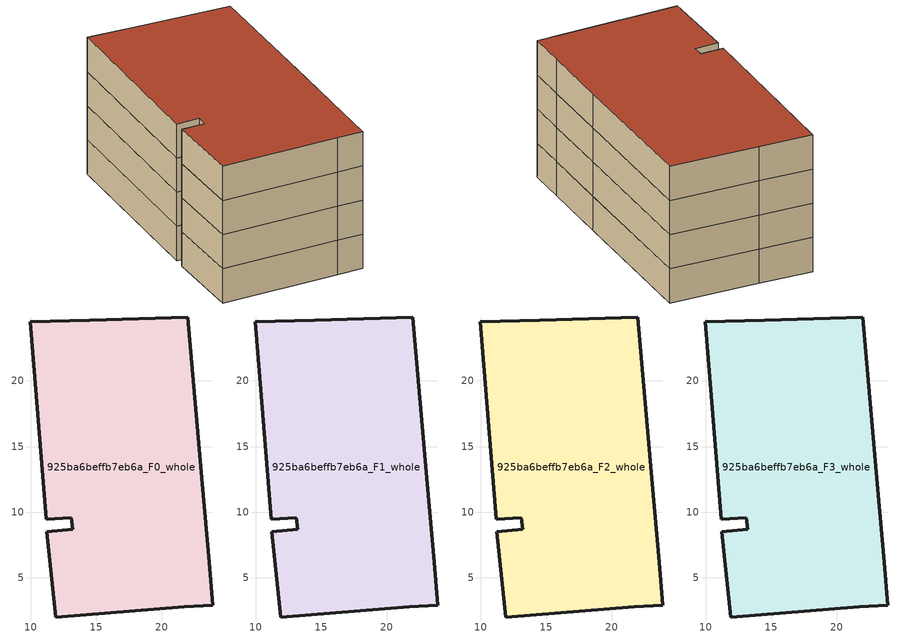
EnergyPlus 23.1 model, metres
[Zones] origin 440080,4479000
925ba6beffb7eb6a_F0_whole
 floor ground (EU_floor_Construction): 21.96,24.88 23.07,12.16 23.6,6.18 23.88,2.91 21.7,2.77 11.92,2 11.22,8.51 13.19,8.69 13.1,9.58 11.17,9.44 9.97,24.52 14.49,24.65 z0
 wall outside (EU_wall_Construction): 9.97,24.52 11.17,9.44 13.1,9.58 13.19,8.69 11.22,8.51 11.92,2 21.7,2.77 23.88,2.91 23.6,6.18 23.07,12.16 21.96,24.88 14.49,24.65 9.97,24.52 z0:3
925ba6beffb7eb6a_F1_whole
 floor to 925ba6beffb7eb6a_F0_whole (EU_floor_Construction): 21.96,24.88 23.07,12.16 23.6,6.18 23.88,2.91 21.7,2.77 11.92,2 11.22,8.51 13.19,8.69 13.1,9.58 11.17,9.44 9.97,24.52 14.49,24.65 z3
 wall outside (EU_wall_Construction): 9.97,24.52 11.17,9.44 13.1,9.58 13.19,8.69 11.22,8.51 11.92,2 21.7,2.77 23.88,2.91 23.6,6.18 23.07,12.16 21.96,24.88 14.49,24.65 9.97,24.52 z3:6
925ba6beffb7eb6a_F2_whole
 floor to 925ba6beffb7eb6a_F1_whole (EU_floor_Construction): 21.96,24.88 23.07,12.16 23.6,6.18 23.88,2.91 21.7,2.77 11.92,2 11.22,8.51 13.19,8.69 13.1,9.58 11.17,9.44 9.97,24.52 14.49,24.65 z6
 wall outside (EU_wall_Construction): 9.97,24.52 11.17,9.44 13.1,9.58 13.19,8.69 11.22,8.51 11.92,2 21.7,2.77 23.88,2.91 23.6,6.18 23.07,12.16 21.96,24.88 14.49,24.65 9.97,24.52 z6:9
925ba6beffb7eb6a_F3_whole
 floor to 925ba6beffb7eb6a_F2_whole (EU_floor_Construction): 21.96,24.88 23.07,12.16 23.6,6.18 23.88,2.91 21.7,2.77 11.92,2 11.22,8.51 13.19,8.69 13.1,9.58 11.17,9.44 9.97,24.52 14.49,24.65 z9
 wall outside (EU_wall_Construction): 9.97,24.52 11.17,9.44 13.1,9.58 13.19,8.69 11.22,8.51 11.92,2 21.7,2.77 23.88,2.91 23.6,6.18 23.07,12.16 21.96,24.88 14.49,24.65 9.97,24.52 z9:12
 roof outside (EU_roof_Construction): 23.88,2.91 23.6,6.18 23.07,12.16 21.96,24.88 14.49,24.65 9.97,24.52 11.17,9.44 13.1,9.58 13.19,8.69 11.22,8.51 11.92,2 21.7,2.77 z12
[Building]
EU S2 Campaign: North Axis=0; Terrain=City; Solar Distribution=FullExterior
[Site:Location]
Madrid: Latitude=40.5; Longitude=-3.5; Time Zone=1; Elevation=609
[SizingPeriod:WeatherFileDays]
AnnualSizingPeriod: Begin Month=1; Begin Day of Month=1; End Month=12; End Day of Month=31; Day of Week for Start Day=Monday; Use Weather File Daylight Saving Period=No; Use Weather File Rain and Snow Indicators=No
[MATERIAL]
EU_InternalMass_Material: Roughness=MediumRough; Thickness=0.1; Conductivity=1; Density=1800; Specific Heat=900; Thermal Absorptance=0.9; Solar Absorptance=0.7; Visible Absorptance=0.7
[MATERIAL:NOMASS] Roughness=MediumRough; Thermal Absorptance=0.9; Solar Absorptance=0.7; Visible Absorptance=0.7
Name | Thermal Resistance
EU_wall_NoMass | 1.60022
EU_roof_NoMass | 1.57597
EU_floor_NoMass | 0.470652
[CONSTRUCTION]
EU_wall_Construction: EU_wall_NoMass
EU_roof_Construction: EU_roof_NoMass
EU_floor_Construction: EU_floor_NoMass
EU_InternalMass_Construction: EU_InternalMass_Material
[ZONE] Type=1; Multiplier=1; Ceiling Height=autocalculate; Floor Area=autocalculate; Part of Total Floor Area=Yes
Name | Volume
925ba6beffb7eb6a_F0_whole | 801.019
925ba6beffb7eb6a_F1_whole; 925ba6beffb7eb6a_F2_whole; 925ba6beffb7eb6a_F3_whole | 801.02
[INTERNALMASS] Construction=EU_InternalMass_Construction; Surface Area=267.006
Name | Zone or ZoneList
925ba6beffb7eb6a_F0_whole_EU_InternalMass | 925ba6beffb7eb6a_F0_whole
925ba6beffb7eb6a_F1_whole_EU_InternalMass | 925ba6beffb7eb6a_F1_whole
925ba6beffb7eb6a_F2_whole_EU_InternalMass | 925ba6beffb7eb6a_F2_whole
925ba6beffb7eb6a_F3_whole_EU_InternalMass | 925ba6beffb7eb6a_F3_whole
[OTHEREQUIPMENT] Fuel Type=Electricity; Design Level Calculation Method=Watts/Area; Power per Zone Floor Area=1; Fraction Latent=0; Fraction Radiant=0; Fraction Lost=0; Carbon Dioxide Generation Rate=0; EndUse Subcategory=EU_Step8_InternalGains
Name | Zone or ZoneList or Space or SpaceList | Schedule
EU_Step8_InternalGain_925ba6beffb7eb6a_F0_whole_f000 | 925ba6beffb7eb6a_F0_whole | EU_Step8_GainSchedule_925ba6beffb7eb6a_F0_whole_f000
EU_Step8_InternalGain_925ba6beffb7eb6a_F1_whole_f000 | 925ba6beffb7eb6a_F1_whole | EU_Step8_GainSchedule_925ba6beffb7eb6a_F1_whole_f000
EU_Step8_InternalGain_925ba6beffb7eb6a_F2_whole_f000 | 925ba6beffb7eb6a_F2_whole | EU_Step8_GainSchedule_925ba6beffb7eb6a_F2_whole_f000
EU_Step8_InternalGain_925ba6beffb7eb6a_F3_whole_f000 | 925ba6beffb7eb6a_F3_whole | EU_Step8_GainSchedule_925ba6beffb7eb6a_F3_whole_f000
[ZONEVENTILATION:DESIGNFLOWRATE] Schedule=EU_AlwaysOn; Design Flow Rate Calculation Method=AirChanges/Hour; Air Changes per Hour=0.480704; Ventilation Type=Natural; Fan Pressure Rise=0; Fan Total Efficiency=1; Constant Term Coefficient=1; Temperature Term Coefficient=0; Velocity Term Coefficient=0; Velocity Squared Term Coefficient=0; Minimum Indoor Temperature=-100; Maximum Indoor Temperature=100; Delta Temperature=-100; Minimum Outdoor Temperature=-100; Maximum Outdoor Temperature=100; Maximum Wind Speed=40
Name | Zone or ZoneList or Space or SpaceList
EU_ConstantAir_925ba6beffb7eb6a_F0_whole | 925ba6beffb7eb6a_F0_whole
EU_ConstantAir_925ba6beffb7eb6a_F1_whole | 925ba6beffb7eb6a_F1_whole
EU_ConstantAir_925ba6beffb7eb6a_F2_whole | 925ba6beffb7eb6a_F2_whole
EU_ConstantAir_925ba6beffb7eb6a_F3_whole | 925ba6beffb7eb6a_F3_whole
[HVACTEMPLATE:THERMOSTAT] Constant Heating Setpoint=20; Constant Cooling Setpoint=50
EU_HeatOnly_925ba6beffb7eb6a_F0_whole; EU_HeatOnly_925ba6beffb7eb6a_F1_whole; EU_HeatOnly_925ba6beffb7eb6a_F2_whole; EU_HeatOnly_925ba6beffb7eb6a_F3_whole
[HVACTEMPLATE:ZONE:IDEALLOADSAIRSYSTEM] System Availability Schedule=EU_AlwaysOn; Maximum Heating Supply Air Temperature=50; Minimum Cooling Supply Air Temperature=13; Maximum Heating Supply Air Humidity Ratio=0.0156; Minimum Cooling Supply Air Humidity Ratio=0.0077; Heating Limit=NoLimit; Cooling Limit=NoLimit; Heating Availability Schedule=EU_AlwaysOn; Cooling Availability Schedule=EU_CoolingOff; Dehumidification Control Type=ConstantSensibleHeatRatio; Cooling Sensible Heat Ratio=0.7; Dehumidification Setpoint=60; Humidification Control Type=None; Humidification Setpoint=30; Outdoor Air Method=None; Outdoor Air Flow Rate per Person=0.00944; Outdoor Air Flow Rate per Zone Floor Area=0; Outdoor Air Flow Rate per Zone=0; Demand Controlled Ventilation Type=None; Outdoor Air Economizer Type=NoEconomizer; Heat Recovery Type=None; Sensible Heat Recovery Effectiveness=0.7; Latent Heat Recovery Effectiveness=0.65
Name | Template Thermostat
925ba6beffb7eb6a_F0_whole | EU_HeatOnly_925ba6beffb7eb6a_F0_whole
925ba6beffb7eb6a_F1_whole | EU_HeatOnly_925ba6beffb7eb6a_F1_whole
925ba6beffb7eb6a_F2_whole | EU_HeatOnly_925ba6beffb7eb6a_F2_whole
925ba6beffb7eb6a_F3_whole | EU_HeatOnly_925ba6beffb7eb6a_F3_whole
[SIZING:ZONE] Zone Cooling Design Supply Air Temperature Input Method=SupplyAirTemperature; Zone Cooling Design Supply Air Temperature=13; Zone Heating Design Supply Air Temperature Input Method=SupplyAirTemperature; Zone Heating Design Supply Air Temperature=50; Zone Cooling Design Supply Air Humidity Ratio=0.008; Zone Heating Design Supply Air Humidity Ratio=0.008; Cooling Design Air Flow Method=DesignDay; Cooling Design Air Flow Rate=0; Cooling Minimum Air Flow per Zone Floor Area=0.000762; Cooling Minimum Air Flow=0; Cooling Minimum Air Flow Fraction=0.2; Heating Design Air Flow Method=DesignDay; Heating Design Air Flow Rate=0; Heating Maximum Air Flow per Zone Floor Area=0.002032; Heating Maximum Air Flow=0.141576; Heating Maximum Air Flow Fraction=0.3; Account for Dedicated Outdoor Air System=No; Dedicated Outdoor Air System Control Strategy=NeutralSupplyAir; Dedicated Outdoor Air Low Setpoint Temperature for Design=autosize; Dedicated Outdoor Air High Setpoint Temperature for Design=autosize; Zone Load Sizing Method=Sensible Load Only No Latent Load; Zone Latent Cooling Design Supply Air Humidity Ratio Input Method=HumidityRatioDifference; Zone Cooling Design Supply Air Humidity Ratio Difference=0.005; Zone Latent Heating Design Supply Air Humidity Ratio Input Method=HumidityRatioDifference; Zone Humidification Design Supply Air Humidity Ratio Difference=0.005
925ba6beffb7eb6a_F0_whole; 925ba6beffb7eb6a_F1_whole; 925ba6beffb7eb6a_F2_whole; 925ba6beffb7eb6a_F3_whole
[SCHEDULE:CONSTANT]
Name | Hourly Value
EU_AlwaysOn | 1
EU_CoolingOff | 0
[SCHEDULE:FILE] Column Number=1; Rows to Skip at Top=0; Number of Hours of Data=8760; Column Separator=Comma; Interpolate to Timestep=No; Minutes per Item=60; Adjust Schedule for Daylight Savings=Yes
Name | File
EU_Step8_GainSchedule_925ba6beffb7eb6a_F0_whole_f000 | C:\Users\o_iseri\Desktop\OpenUBEM\openubem\outputs\eu_evidence\EU-11\ES-MAD-BERRUGUETE\idfs\925ba6beffb7eb6a\925ba6beffb7eb6a_F0_whole_f000_gain.csv
EU_Step8_GainSchedule_925ba6beffb7eb6a_F1_whole_f000 | C:\Users\o_iseri\Desktop\OpenUBEM\openubem\outputs\eu_evidence\EU-11\ES-MAD-BERRUGUETE\idfs\925ba6beffb7eb6a\925ba6beffb7eb6a_F1_whole_f000_gain.csv
EU_Step8_GainSchedule_925ba6beffb7eb6a_F2_whole_f000 | C:\Users\o_iseri\Desktop\OpenUBEM\openubem\outputs\eu_evidence\EU-11\ES-MAD-BERRUGUETE\idfs\925ba6beffb7eb6a\925ba6beffb7eb6a_F2_whole_f000_gain.csv
EU_Step8_GainSchedule_925ba6beffb7eb6a_F3_whole_f000 | C:\Users\o_iseri\Desktop\OpenUBEM\openubem\outputs\eu_evidence\EU-11\ES-MAD-BERRUGUETE\idfs\925ba6beffb7eb6a\925ba6beffb7eb6a_F3_whole_f000_gain.csv
